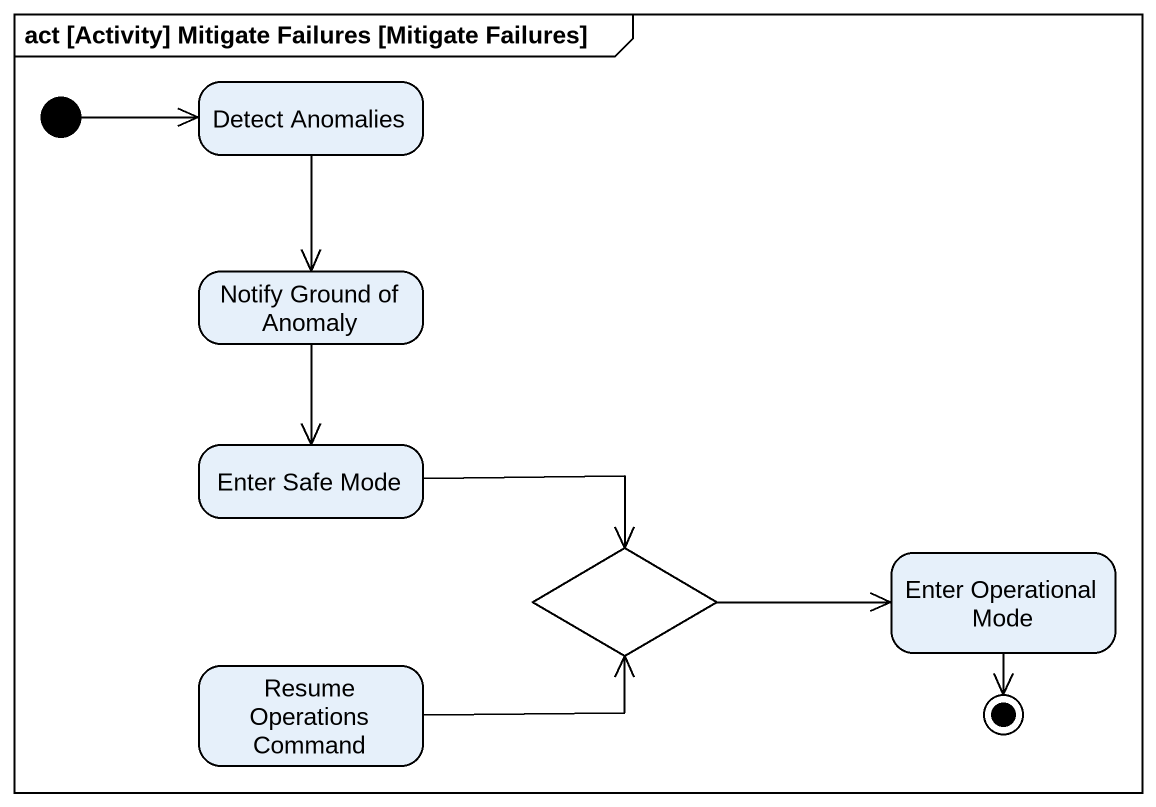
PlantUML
@startuml
mainframe act [Activity] Mitigate Failures [Mitigate Failures]
hide empty description
state "Detect Anomalies" as Detect_Anomalies
state "Notify Ground of Anomaly" as Notify_Ground_of_Anomaly
state "Enter Safe Mode" as Enter_Safe_Mode
state choice1 <<choice>>
state "Enter Operational Mode" as Enter_Operational_Mode
state "Resume Operations Command" as Resume_Operations_Command
[*] -right-> Detect_Anomalies
Detect_Anomalies --> Notify_Ground_of_Anomaly
Notify_Ground_of_Anomaly --> Enter_Safe_Mode
Enter_Safe_Mode -right-> choice1
choice1 -right-> Enter_Operational_Mode
Resume_Operations_Command -right-> choice1
Enter_Operational_Mode --> [*]
@enduml
